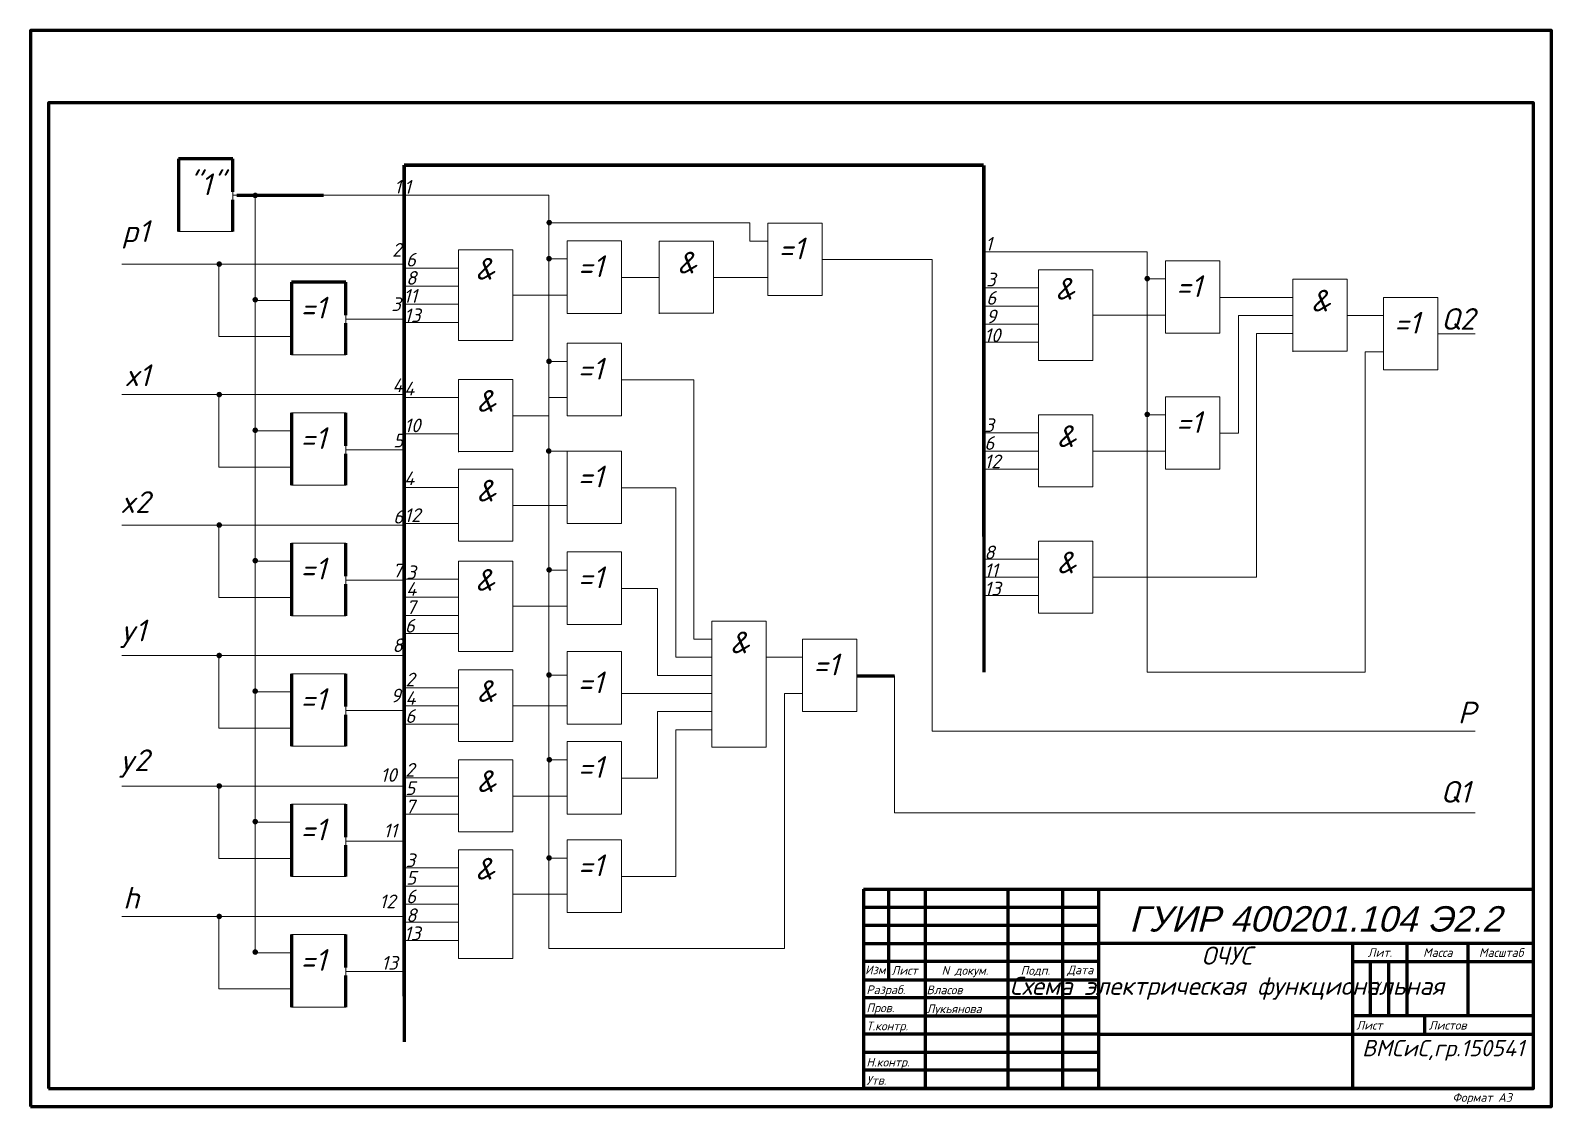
# Model space of a CAD drawing. Header units: millimetres. Extents: x -1147 to 900, y -260 to 949.
# Drawn here: x -677.5 to -257.5, y -260.2 to 36.8 of the extents above; entities that cross this region are included whole.
import ezdxf
from ezdxf.enums import TextEntityAlignment as Align

# ---------------------------------------------------------------- set-up
doc = ezdxf.new("R2010")
doc.units = ezdxf.units.MM
doc.header["$LTSCALE"] = 0.5
doc.layers.get('0').update_dxf_attribs({"lineweight": 60})
doc.styles.get("Standard").update_dxf_attribs({"font": 'isocpeui.ttf', "width": 0.9})
doc.styles.add('чер', font='isocpeur.ttf', dxfattribs={"oblique": 15})

msp = doc.modelspace()

# ---------------------------------------------------------------- hatches: boundary and pattern name
at = {"lineweight": 20, "transparency": 33554551}
h = msp.add_hatch(color=0, dxfattribs=at)
edge = h.paths.add_edge_path()
edge.add_arc((-615.48, -8.76), 0.773, 0, 360)
h = msp.add_hatch(color=0, dxfattribs=at)
edge = h.paths.add_edge_path()
edge.add_arc((-534.31, -16.25), 0.773, 0, 360)
h = msp.add_hatch(color=0, dxfattribs=at)
edge = h.paths.add_edge_path()
edge.add_arc((-625.42, -27.71), 0.773, 0, 360)
h = msp.add_hatch(color=0, dxfattribs=at)
edge = h.paths.add_edge_path()
edge.add_arc((-534.36, -26.21), 0.773, 0, 360)
h = msp.add_hatch(color=0, dxfattribs=at)
edge = h.paths.add_edge_path()
edge.add_arc((-369.19, -31.71), 0.773, 0, 360)
h = msp.add_hatch(color=0, dxfattribs=at)
edge = h.paths.add_edge_path()
edge.add_arc((-615.48, -37.55), 0.773, 0, 360)
h = msp.add_hatch(color=0, dxfattribs=at)
edge = h.paths.add_edge_path()
edge.add_arc((-534.37, -54.55), 0.773, 0, 360)
h = msp.add_hatch(color=0, dxfattribs=at)
edge = h.paths.add_edge_path()
edge.add_arc((-625.42, -63.72), 0.773, 0, 360)
h = msp.add_hatch(color=0, dxfattribs=at)
edge = h.paths.add_edge_path()
edge.add_arc((-369.19, -69.21), 0.773, 0, 360)
h = msp.add_hatch(color=0, dxfattribs=at)
edge = h.paths.add_edge_path()
edge.add_arc((-615.48, -73.56), 0.773, 0, 360)
h = msp.add_hatch(color=0, dxfattribs=at)
edge = h.paths.add_edge_path()
edge.add_arc((-534.43, -79.3), 0.773, 0, 360)
h = msp.add_hatch(color=0, dxfattribs=at)
edge = h.paths.add_edge_path()
edge.add_arc((-625.42, -99.73), 0.773, 0, 360)
h = msp.add_hatch(color=0, dxfattribs=at)
edge = h.paths.add_edge_path()
edge.add_arc((-615.48, -109.56), 0.773, 0, 360)
h = msp.add_hatch(color=0, dxfattribs=at)
edge = h.paths.add_edge_path()
edge.add_arc((-534.33, -112.1), 0.773, 0, 360)
h = msp.add_hatch(color=0, dxfattribs=at)
edge = h.paths.add_edge_path()
edge.add_arc((-625.42, -135.73), 0.773, 0, 360)
h = msp.add_hatch(color=0, dxfattribs=at)
edge = h.paths.add_edge_path()
edge.add_arc((-534.36, -141.11), 0.773, 0, 360)
h = msp.add_hatch(color=0, dxfattribs=at)
edge = h.paths.add_edge_path()
edge.add_arc((-615.48, -145.57), 0.773, 0, 360)
h = msp.add_hatch(color=0, dxfattribs=at)
edge = h.paths.add_edge_path()
edge.add_arc((-534.28, -164.5), 0.773, 0, 360)
h = msp.add_hatch(color=0, dxfattribs=at)
edge = h.paths.add_edge_path()
edge.add_arc((-625.42, -171.74), 0.773, 0, 360)
h = msp.add_hatch(color=0, dxfattribs=at)
edge = h.paths.add_edge_path()
edge.add_arc((-615.48, -181.58), 0.773, 0, 360)
h = msp.add_hatch(color=0, dxfattribs=at)
edge = h.paths.add_edge_path()
edge.add_arc((-534.34, -191.6), 0.773, 0, 360)
h = msp.add_hatch(color=0, dxfattribs=at)
edge = h.paths.add_edge_path()
edge.add_arc((-625.42, -207.75), 0.773, 0, 360)
h = msp.add_hatch(color=0, dxfattribs=at)
edge = h.paths.add_edge_path()
edge.add_arc((-615.48, -217.58), 0.773, 0, 360)

# ---------------------------------------------------------------- linework, layer by layer
at = {"color": 0, "transparency": 33554551}
for p, q in [((-621.62, 1.31), (-636.62, 1.31)), ((-636.62, 1.31), (-636.62, -8.69)), ((-621.62, -7.78), (-621.62, 1.31)), ((-636.62, -8.69), (-636.62, -18.69)), ((-621.62, -18.69), (-621.62, -10.01)), ((-620.53, -8.69), (-596.62, -8.69)), ((-590.49, -32.72), (-605.49, -32.72)), ((-605.49, -32.72), (-605.49, -42.72)), ((-590.49, -41.82), (-590.49, -32.72)), ((-605.49, -42.72), (-605.49, -52.72)), ((-590.49, -52.72), (-590.49, -44.05)), ((-605.49, -68.73), (-605.49, -78.73)), ((-590.49, -77.83), (-590.49, -68.73)), ((-605.49, -78.73), (-605.49, -88.73)), ((-590.49, -88.73), (-590.49, -80.05)), ((-605.49, -104.74), (-605.49, -114.74)), ((-590.49, -113.83), (-590.49, -104.74)), ((-605.49, -114.74), (-605.49, -124.74)), ((-590.49, -124.74), (-590.49, -116.06)), ((-605.49, -140.75), (-605.49, -150.75)), ((-590.49, -149.84), (-590.49, -140.75)), ((-449.38, -141.31), (-439, -141.31)), ((-605.49, -150.75), (-605.49, -160.75)), ((-590.49, -160.75), (-590.49, -152.07)), ((-605.49, -176.75), (-605.49, -186.75)), ((-590.49, -185.85), (-590.49, -176.75)), ((-605.49, -186.75), (-605.49, -196.75)), ((-590.49, -196.75), (-590.49, -188.08)), ((-605.49, -212.76), (-605.49, -222.76)), ((-590.49, -221.85), (-590.49, -212.76)), ((-605.49, -222.76), (-605.49, -232.76)), ((-590.49, -232.76), (-590.49, -224.08))]:
    msp.add_line(p, q, dxfattribs=at)
at = {"color": 0, "lineweight": 70}
for p, q in [((-574.38, -24.64), (-574.38, -0.43)), ((-574.38, -0.43), (-414.38, -0.43)), ((-414.27, -0.47), (-414.27, -102.85)), ((-574.38, -24.64), (-574.38, -229.76))]:
    msp.add_line(p, q, dxfattribs=at)
at = {"color": 0, "linetype": 'ByBlock', "lineweight": 20, "transparency": 33554551}
for p, q in [((-621.62, -7.78), (-621.62, -10.01)), ((-620.53, -8.69), (-621.62, -8.69)), ((-615.49, -24.69), (-615.49, -8.69)), ((-596.62, -8.69), (-574.38, -8.69)), ((-574.38, -8.69), (-534.38, -8.69)), ((-534.38, -8.69), (-534.38, -206.54)), ((-534.34, -16.3), (-478.95, -16.3)), ((-478.95, -16.3), (-478.95, -21.39)), ((-473.95, -16.39), (-473.95, -31.39)), ((-621.62, -18.69), (-636.62, -18.69)), ((-615.49, -24.69), (-615.49, -27.72)), ((-559.34, -23.8), (-559.38, -28.8)), ((-559.34, -23.8), (-559.34, -48.8)), ((-544.34, -23.8), (-559.34, -23.8)), ((-544.34, -48.8), (-544.34, -23.8)), ((-544.34, -23.8), (-544.34, -36.3)), ((-529.34, -21.3), (-529.34, -36.3)), ((-503.95, -21.39), (-503.95, -26.39)), ((-414.22, -34.3), (-414.22, -24.3)), ((-414.22, -24.3), (-369.17, -24.3)), ((-369.17, -24.3), (-369.17, -31.8)), ((-607.35, -27.72), (-652.35, -27.72)), ((-625.49, -47.72), (-625.49, -27.72)), ((-615.49, -37.72), (-615.49, -27.72)), ((-607.35, -27.72), (-574.38, -27.72)), ((-559.38, -28.8), (-574.38, -28.8)), ((-559.38, -28.8), (-559.36, -33.8)), ((-559.34, -28.8), (-559.34, -33.8)), ((-503.95, -26.39), (-503.95, -31.39)), ((-448.57, -26.48), (-438.57, -26.48)), ((-428.57, -26.48), (-438.57, -26.48)), ((-428.57, -156.6), (-428.57, -26.48)), ((-399.17, -29.3), (-399.22, -34.3)), ((-399.17, -29.3), (-399.17, -54.3)), ((-384.17, -29.3), (-399.17, -29.3)), ((-384.17, -54.3), (-384.17, -29.3)), ((-384.17, -29.3), (-384.17, -41.8)), ((-364.17, -26.8), (-364.17, -41.8)), ((-605.49, -32.72), (-605.49, -37.72)), ((-503.95, -31.39), (-503.95, -41.39)), ((-483.95, -31.39), (-488.95, -31.39)), ((-483.95, -31.39), (-478.95, -31.39)), ((-483.95, -31.39), (-478.95, -31.39)), ((-473.95, -31.39), (-478.95, -31.39)), ((-369.17, -31.8), (-369.17, -89.3)), ((-328.98, -31.89), (-328.98, -36.89)), ((-328.98, -31.89), (-328.98, -36.89)), ((-610.49, -37.72), (-615.49, -37.72)), ((-615.49, -37.72), (-615.49, -47.72)), ((-605.49, -37.72), (-610.49, -37.72)), ((-605.49, -37.72), (-605.49, -47.72)), ((-559.36, -33.8), (-574.36, -33.8)), ((-559.36, -33.8), (-559.36, -38.8)), ((-559.34, -33.8), (-559.34, -38.8)), ((-544.34, -36.3), (-539.34, -36.3)), ((-534.34, -36.3), (-539.34, -36.3)), ((-529.34, -36.3), (-534.34, -36.3)), ((-503.95, -41.39), (-503.95, -36.39)), ((-399.22, -34.3), (-414.22, -34.3)), ((-399.22, -34.3), (-399.19, -39.3)), ((-399.17, -34.3), (-399.17, -39.3)), ((-343.98, -36.89), (-338.98, -36.89)), ((-338.98, -36.89), (-333.98, -36.89)), ((-328.98, -36.89), (-333.98, -36.89)), ((-328.98, -36.89), (-328.98, -41.89)), ((-328.98, -36.89), (-328.98, -46.89)), ((-303.98, -36.89), (-303.98, -51.89)), ((-590.49, -41.82), (-590.49, -44.05)), ((-559.36, -38.8), (-574.36, -38.8)), ((-559.36, -38.8), (-559.36, -43.8)), ((-559.34, -38.8), (-559.34, -43.8)), ((-399.19, -39.3), (-414.19, -39.3)), ((-399.19, -39.3), (-399.19, -44.3)), ((-399.17, -39.3), (-399.17, -44.3)), ((-384.17, -41.8), (-379.17, -41.8)), ((-379.17, -41.8), (-374.17, -41.8)), ((-369.17, -41.8), (-374.17, -41.8)), ((-364.17, -41.8), (-369.17, -41.8)), ((-333.98, -41.89), (-343.98, -41.89)), ((-343.98, -41.89), (-343.98, -46.89)), ((-328.98, -41.89), (-333.98, -41.89)), ((-328.98, -41.89), (-328.98, -51.89)), ((-328.98, -46.89), (-328.98, -41.89)), ((-308.98, -41.89), (-313.98, -41.89)), ((-308.98, -41.89), (-303.98, -41.89)), ((-589.38, -42.93), (-590.49, -42.93)), ((-589.38, -42.93), (-574.38, -42.93)), ((-559.36, -43.8), (-574.36, -43.8)), ((-399.19, -44.3), (-414.19, -44.3)), ((-399.19, -44.3), (-399.19, -49.3)), ((-399.17, -44.3), (-399.17, -49.3)), ((-610.49, -47.72), (-625.49, -47.72)), ((-615.49, -63.73), (-615.49, -47.72)), ((-605.49, -47.72), (-610.49, -47.72)), ((-559.34, -48.8), (-544.34, -48.8)), ((-529.38, -49.57), (-529.38, -64.57)), ((-399.19, -49.3), (-414.19, -49.3)), ((-343.98, -46.89), (-343.98, -74.39)), ((-333.98, -46.89), (-338.98, -46.89)), ((-338.98, -46.89), (-338.98, -114.15)), ((-328.98, -46.89), (-333.98, -46.89)), ((-328.98, -51.89), (-328.98, -46.89)), ((-590.49, -52.72), (-605.49, -52.72)), ((-399.17, -54.3), (-384.17, -54.3)), ((-303.98, -51.89), (-308.98, -51.89)), ((-308.98, -51.89), (-308.98, -89.3)), ((-559.38, -59.57), (-559.38, -64.57)), ((-494.38, -59.66), (-514.38, -59.66)), ((-494.38, -131.22), (-494.38, -59.66)), ((-607.35, -63.73), (-652.35, -63.73)), ((-625.49, -83.73), (-625.49, -63.73)), ((-615.49, -73.73), (-615.49, -63.73)), ((-607.35, -63.73), (-574.38, -63.73)), ((-559.38, -64.57), (-574.38, -64.57)), ((-559.38, -64.57), (-559.38, -69.57)), ((-529.38, -64.57), (-534.38, -64.57)), ((-364.17, -64.3), (-364.17, -79.3)), ((-605.49, -68.73), (-605.49, -73.73)), ((-605.49, -68.73), (-590.49, -68.73)), ((-559.38, -69.57), (-559.38, -79.57)), ((-544.38, -69.57), (-539.38, -69.57)), ((-544.38, -69.57), (-539.38, -69.57)), ((-534.38, -69.57), (-539.38, -69.57)), ((-610.49, -73.73), (-615.49, -73.73)), ((-615.49, -73.73), (-615.49, -83.73)), ((-605.49, -73.73), (-610.49, -73.73)), ((-605.49, -73.73), (-605.49, -83.73)), ((-559.38, -74.57), (-574.38, -74.57)), ((-559.38, -79.57), (-559.38, -74.57)), ((-414.17, -74.3), (-414.27, -74.3)), ((-399.17, -74.3), (-414.17, -74.3)), ((-414.17, -74.3), (-414.17, -74.3)), ((-590.49, -77.83), (-590.49, -80.05)), ((-589.38, -78.94), (-590.49, -78.94)), ((-589.38, -78.94), (-574.38, -78.94)), ((-529.38, -79.33), (-529.38, -94.33)), ((-414.17, -79.3), (-414.27, -79.3)), ((-409.09, -79.3), (-414.17, -79.3)), ((-399.17, -79.3), (-409.09, -79.3)), ((-399.17, -79.3), (-399.17, -84.3)), ((-384.17, -79.3), (-379.17, -79.3)), ((-374.17, -79.3), (-379.17, -79.3)), ((-369.17, -79.3), (-374.17, -79.3)), ((-364.17, -79.3), (-369.17, -79.3)), ((-610.49, -83.73), (-625.49, -83.73)), ((-615.49, -99.74), (-615.49, -83.73)), ((-605.49, -83.73), (-610.49, -83.73)), ((-559.38, -84.33), (-559.38, -89.33)), ((-414.17, -84.3), (-414.27, -84.3)), ((-409.09, -84.3), (-414.17, -84.3)), ((-399.17, -84.3), (-409.09, -84.3)), ((-590.49, -88.73), (-605.49, -88.73)), ((-559.38, -89.33), (-574.38, -89.33)), ((-559.38, -89.33), (-559.38, -94.33)), ((-499.38, -89.43), (-514.38, -89.43)), ((-499.38, -136.22), (-499.38, -89.43)), ((-369.17, -89.3), (-369.17, -140.37)), ((-308.98, -89.3), (-308.98, -140.37)), ((-559.38, -94.33), (-559.38, -104.19)), ((-544.38, -94.33), (-539.38, -94.33)), ((-544.38, -94.33), (-539.38, -94.33)), ((-534.38, -94.33), (-539.38, -94.33)), ((-529.38, -94.33), (-534.38, -94.33)), ((-607.35, -99.74), (-652.35, -99.74)), ((-625.49, -119.74), (-625.49, -99.74)), ((-615.49, -109.74), (-615.49, -99.74)), ((-607.35, -99.74), (-574.38, -99.74)), ((-559.38, -99.33), (-574.38, -99.33)), ((-559.38, -104.19), (-559.38, -99.33)), ((-605.49, -104.74), (-605.49, -109.74)), ((-605.49, -104.74), (-590.49, -104.74)), ((-529.34, -107.16), (-529.34, -122.16)), ((-399.17, -109.15), (-414.17, -109.15)), ((-610.49, -109.74), (-615.49, -109.74)), ((-615.49, -109.74), (-615.49, -119.74)), ((-605.49, -109.74), (-610.49, -109.74)), ((-605.49, -109.74), (-605.49, -119.74)), ((-559.34, -109.66), (-559.38, -114.66)), ((-559.34, -109.66), (-559.34, -134.66)), ((-544.34, -109.66), (-559.34, -109.66)), ((-544.34, -134.66), (-544.34, -109.66)), ((-544.34, -109.66), (-544.34, -122.16)), ((-590.49, -113.83), (-590.49, -116.06)), ((-589.38, -114.95), (-590.49, -114.95)), ((-589.38, -114.95), (-574.38, -114.95)), ((-559.38, -114.66), (-574.38, -114.66)), ((-559.38, -114.66), (-559.36, -119.66)), ((-559.34, -114.66), (-559.34, -119.66)), ((-504.38, -117.25), (-514.34, -117.25)), ((-504.38, -141.22), (-504.38, -117.25)), ((-409.09, -114.15), (-414.17, -114.15)), ((-399.17, -114.15), (-409.09, -114.15)), ((-399.17, -114.15), (-399.17, -119.15)), ((-384.17, -114.15), (-379.17, -114.15)), ((-374.17, -114.15), (-379.17, -114.15)), ((-338.98, -114.15), (-374.17, -114.15)), ((-610.49, -119.74), (-625.49, -119.74)), ((-615.49, -135.75), (-615.49, -119.74)), ((-605.49, -119.74), (-610.49, -119.74)), ((-559.36, -119.66), (-574.36, -119.66)), ((-559.36, -119.66), (-559.36, -124.66)), ((-559.34, -119.66), (-559.34, -124.66)), ((-409.09, -119.15), (-414.17, -119.15)), ((-399.17, -119.15), (-409.09, -119.15)), ((-590.49, -124.74), (-605.49, -124.74)), ((-559.36, -124.66), (-574.36, -124.66)), ((-559.36, -124.66), (-559.36, -129.66)), ((-559.34, -124.66), (-559.34, -129.66)), ((-544.34, -122.16), (-539.34, -122.16)), ((-544.34, -122.16), (-539.34, -122.16)), ((-534.34, -122.16), (-539.34, -122.16)), ((-529.34, -122.16), (-534.34, -122.16)), ((-559.36, -129.66), (-574.36, -129.66)), ((-489.38, -126.22), (-489.38, -131.22)), ((-489.38, -126.22), (-489.38, -146.07)), ((-489.38, -126.22), (-474.38, -126.22)), ((-489.38, -126.22), (-489.38, -131.22)), ((-474.38, -126.22), (-474.38, -146.07)), ((-489.38, -131.22), (-494.38, -131.22)), ((-489.38, -131.22), (-489.38, -136.22)), ((-489.38, -131.22), (-489.38, -136.22)), ((-464.38, -131.22), (-464.38, -146.22)), ((-607.35, -135.75), (-652.35, -135.75)), ((-625.49, -155.75), (-625.49, -135.75)), ((-615.49, -145.75), (-615.49, -135.75)), ((-607.35, -135.75), (-574.38, -135.75)), ((-559.34, -134.66), (-544.34, -134.66)), ((-529.34, -134.66), (-529.34, -149.66)), ((-494.38, -136.22), (-499.38, -136.22)), ((-489.38, -136.22), (-494.38, -136.22)), ((-489.38, -136.22), (-489.38, -141.22)), ((-469.38, -136.22), (-474.38, -136.22)), ((-605.49, -140.75), (-605.49, -145.75)), ((-605.49, -140.75), (-590.49, -140.75)), ((-494.38, -141.22), (-504.38, -141.22)), ((-489.38, -141.22), (-494.38, -141.22)), ((-489.38, -141.22), (-489.38, -146.22)), ((-489.38, -141.22), (-489.38, -146.22)), ((-439, -141.31), (-439, -179.19)), ((-308.98, -140.37), (-369.17, -140.37)), ((-610.49, -145.75), (-615.49, -145.75)), ((-615.49, -145.75), (-615.49, -155.75)), ((-605.49, -145.75), (-610.49, -145.75)), ((-605.49, -145.75), (-605.49, -155.75)), ((-559.34, -144.66), (-574.38, -144.66)), ((-559.34, -149.66), (-559.34, -144.66)), ((-494.38, -146.22), (-514.38, -146.22)), ((-489.38, -146.22), (-494.38, -146.22)), ((-489.38, -146.07), (-489.38, -161.07)), ((-489.38, -146.22), (-489.38, -151.22)), ((-474.38, -161.07), (-474.38, -146.07)), ((-464.38, -146.22), (-469.38, -146.22)), ((-469.38, -146.22), (-469.38, -186.22)), ((-590.49, -149.84), (-590.49, -152.07)), ((-589.38, -150.95), (-590.49, -150.95)), ((-589.38, -150.95), (-574.38, -150.95)), ((-569.26, -149.66), (-574.34, -149.66)), ((-559.34, -149.66), (-569.26, -149.66)), ((-559.34, -149.66), (-559.34, -154.66)), ((-544.34, -149.66), (-539.34, -149.66)), ((-544.34, -149.66), (-539.34, -149.66)), ((-534.34, -149.66), (-539.34, -149.66)), ((-529.34, -149.66), (-534.34, -149.66)), ((-569.26, -154.66), (-574.34, -154.66)), ((-559.34, -154.66), (-569.26, -154.66)), ((-499.38, -151.22), (-504.38, -151.22)), ((-504.38, -151.22), (-504.38, -169.6)), ((-494.38, -151.22), (-499.38, -151.22)), ((-489.38, -151.22), (-494.38, -151.22)), ((-489.38, -151.22), (-489.38, -156.22)), ((-610.49, -155.75), (-625.49, -155.75)), ((-615.49, -171.75), (-615.49, -155.75)), ((-605.49, -155.75), (-610.49, -155.75)), ((-529.34, -159.51), (-529.34, -174.51)), ((-494.38, -156.22), (-499.38, -156.22)), ((-499.38, -156.22), (-499.38, -196.73)), ((-489.38, -156.22), (-494.38, -156.22)), ((-428.57, -156.6), (-278.6, -156.6)), ((-590.49, -160.75), (-605.49, -160.75)), ((-489.38, -161.07), (-474.38, -161.07)), ((-607.35, -171.75), (-652.35, -171.75)), ((-625.49, -191.75), (-625.49, -171.75)), ((-615.49, -181.75), (-615.49, -171.75)), ((-607.35, -171.75), (-574.38, -171.75)), ((-559.34, -169.51), (-574.34, -169.51)), ((-504.38, -169.6), (-514.34, -169.6)), ((-569.26, -174.51), (-574.34, -174.51)), ((-559.34, -174.51), (-569.26, -174.51)), ((-559.34, -174.51), (-559.34, -179.51)), ((-544.34, -174.51), (-539.34, -174.51)), ((-544.34, -174.51), (-539.34, -174.51)), ((-534.34, -174.51), (-539.34, -174.51)), ((-529.34, -174.51), (-534.34, -174.51)), ((-605.49, -176.75), (-605.49, -181.75)), ((-605.49, -176.75), (-590.49, -176.75)), ((-569.26, -179.51), (-574.34, -179.51)), ((-559.34, -179.51), (-569.26, -179.51)), ((-439, -179.19), (-429, -179.19)), ((-429, -179.19), (-278.6, -179.19)), ((-610.49, -181.75), (-615.49, -181.75)), ((-615.49, -181.75), (-615.49, -191.75)), ((-605.49, -181.75), (-610.49, -181.75)), ((-605.49, -181.75), (-605.49, -191.75)), ((-590.49, -185.85), (-590.49, -188.08)), ((-589.38, -186.96), (-590.49, -186.96)), ((-589.38, -186.96), (-574.38, -186.96)), ((-529.34, -186.64), (-529.34, -201.64)), ((-469.38, -186.22), (-469.38, -216.64)), ((-610.49, -191.75), (-625.49, -191.75)), ((-615.49, -207.76), (-615.49, -191.75)), ((-605.49, -191.75), (-610.49, -191.75)), ((-559.34, -189.36), (-559.38, -194.36)), ((-559.34, -189.36), (-559.34, -214.36)), ((-544.34, -189.36), (-559.34, -189.36)), ((-544.34, -214.36), (-544.34, -189.36)), ((-544.34, -189.36), (-544.34, -201.86)), ((-590.49, -196.75), (-605.49, -196.75)), ((-559.38, -194.36), (-574.38, -194.36)), ((-559.38, -194.36), (-559.36, -199.36)), ((-559.34, -194.36), (-559.34, -199.36)), ((-499.38, -196.73), (-514.34, -196.73)), ((-559.36, -199.36), (-574.36, -199.36)), ((-559.36, -199.36), (-559.36, -204.36)), ((-559.34, -199.36), (-559.34, -204.36)), ((-559.36, -204.36), (-574.36, -204.36)), ((-559.36, -204.36), (-559.36, -209.36)), ((-559.34, -204.36), (-559.34, -209.36)), ((-544.34, -201.64), (-539.34, -201.64)), ((-534.34, -201.64), (-539.34, -201.64)), ((-529.34, -201.64), (-534.34, -201.64)), ((-607.35, -207.76), (-652.35, -207.76)), ((-625.49, -227.76), (-625.49, -207.76)), ((-615.49, -217.76), (-615.49, -207.76)), ((-607.35, -207.76), (-574.38, -207.76)), ((-559.36, -209.36), (-574.36, -209.36)), ((-534.38, -206.54), (-534.38, -216.64)), ((-605.49, -212.76), (-605.49, -217.76)), ((-605.49, -212.76), (-590.49, -212.76)), ((-610.49, -217.76), (-615.49, -217.76)), ((-605.49, -217.76), (-610.49, -217.76)), ((-605.49, -217.76), (-605.49, -227.76)), ((-559.34, -214.36), (-574.38, -214.36)), ((-559.34, -214.36), (-559.34, -219.36)), ((-544.34, -214.36), (-544.34, -219.36)), ((-529.34, -216.64), (-534.38, -216.64)), ((-469.38, -216.64), (-529.34, -216.64)), ((-590.49, -221.85), (-590.49, -224.08)), ((-544.34, -219.36), (-559.34, -219.36)), ((-589.38, -222.97), (-590.49, -222.97)), ((-589.38, -222.97), (-574.38, -222.97)), ((-610.49, -227.76), (-625.49, -227.76)), ((-605.49, -227.76), (-610.49, -227.76)), ((-590.49, -232.76), (-605.49, -232.76))]:
    msp.add_line(p, q, dxfattribs=at)
at = {"color": 0, "lineweight": 20, "transparency": 33554551}
for p, q in [((-478.95, -21.39), (-473.95, -21.39)), ((-458.95, -26.48), (-448.57, -26.48)), ((-369.17, -31.8), (-364.17, -31.8)), ((-349.17, -36.89), (-343.98, -36.89)), ((-308.98, -41.89), (-303.98, -41.89)), ((-288.98, -46.98), (-278.6, -46.98)), ((-534.38, -54.57), (-529.38, -54.57)), ((-369.17, -69.3), (-364.17, -69.3)), ((-349.17, -74.39), (-343.98, -74.39)), ((-534.38, -79.33), (-529.38, -79.33)), ((-534.34, -112.16), (-529.34, -112.16)), ((-469.38, -136.22), (-464.38, -136.22)), ((-534.38, -141.13), (-529.38, -141.13)), ((-534.34, -164.51), (-529.34, -164.51)), ((-534.34, -191.64), (-529.34, -191.64))]:
    msp.add_line(p, q, dxfattribs=at)
at = {"color": 0, "lineweight": 20}
for p, q in [((-534.34, -26.3), (-529.34, -26.3)), ((-514.34, -31.39), (-503.95, -31.39))]:
    msp.add_line(p, q, dxfattribs=at)
at = {"color": 0, "linetype": 'ByBlock', "lineweight": 60, "transparency": 33554551}
for p, q in [((-414.27, -102.85), (-414.27, -140.37)), ((-447.55, -200.22), (-262.55, -200.22)), ((-447.55, -200.22), (-447.55, -255.22)), ((-440.55, -225.22), (-440.55, -200.22)), ((-430.55, -200.22), (-430.55, -255.22)), ((-407.55, -255.22), (-407.55, -200.22)), ((-392.55, -200.22), (-392.55, -255.22)), ((-382.55, -255.22), (-382.55, -200.22)), ((-447.55, -205.22), (-382.55, -205.22)), ((-382.55, -210.22), (-447.55, -210.22)), ((-447.55, -215.22), (-382.55, -215.22)), ((-262.55, -215.22), (-382.55, -215.22)), ((-312.55, -215.22), (-312.55, -255.22)), ((-297.55, -215.22), (-297.55, -235.22)), ((-280.55, -235.22), (-280.55, -215.22)), ((-382.55, -220.22), (-447.55, -220.22)), ((-312.55, -220.22), (-262.55, -220.22)), ((-307.55, -235.22), (-307.55, -220.22)), ((-302.55, -220.22), (-302.55, -235.22)), ((-447.55, -225.22), (-382.55, -225.22)), ((-382.55, -230.22), (-447.55, -230.22)), ((-447.55, -235.22), (-382.55, -235.22)), ((-262.55, -235.22), (-312.55, -235.22)), ((-292.55, -240.22), (-292.55, -235.22)), ((-382.55, -240.22), (-447.55, -240.22)), ((-382.55, -240.22), (-262.55, -240.22)), ((-447.55, -245.22), (-382.55, -245.22)), ((-382.55, -250.22), (-447.55, -250.22)), ((-262.55, -255.22), (-447.55, -255.22))]:
    msp.add_line(p, q, dxfattribs=at)
at = {"color": 0, "lineweight": 60}
msp.add_line((-574.38, -229.76), (-574.38, -242.4), dxfattribs=at)
at = {"color": 0, "linetype": 'ByBlock', "lineweight": 60, "transparency": 33554551}
for points in [[(-677.55, -260.22), (-257.55, -260.22), (-257.55, 36.78), (-677.55, 36.78)], [(-672.55, -255.22), (-262.55, -255.22), (-262.55, 16.78), (-672.55, 16.78)]]:
    msp.add_lwpolyline(points, close=True, dxfattribs=at)
at = {"color": 0, "lineweight": 20, "transparency": 33554551}
for points in [[(-473.95, -36.39), (-458.95, -36.39), (-458.95, -16.39), (-473.95, -16.39)], [(-364.17, -46.8), (-349.17, -46.8), (-349.17, -26.8), (-364.17, -26.8)], [(-303.98, -56.89), (-288.98, -56.89), (-288.98, -36.89), (-303.98, -36.89)], [(-529.38, -69.57), (-514.38, -69.57), (-514.38, -49.57), (-529.38, -49.57)], [(-364.17, -84.3), (-349.17, -84.3), (-349.17, -64.3), (-364.17, -64.3)], [(-529.38, -99.33), (-514.38, -99.33), (-514.38, -79.33), (-529.38, -79.33)], [(-529.34, -127.16), (-514.34, -127.16), (-514.34, -107.16), (-529.34, -107.16)], [(-464.38, -151.22), (-449.38, -151.22), (-449.38, -131.22), (-464.38, -131.22)], [(-529.34, -154.66), (-514.34, -154.66), (-514.34, -134.66), (-529.34, -134.66)], [(-529.34, -179.51), (-514.34, -179.51), (-514.34, -159.51), (-529.34, -159.51)], [(-529.34, -206.64), (-514.34, -206.64), (-514.34, -186.64), (-529.34, -186.64)]]:
    msp.add_lwpolyline(points, close=True, dxfattribs=at)
at = {"color": 0, "lineweight": 20}
msp.add_lwpolyline([(-529.34, -41.3), (-514.34, -41.3), (-514.34, -21.3), (-529.34, -21.3)], close=True, dxfattribs=at)
at = {"color": 0, "linetype": 'ByBlock', "lineweight": 20, "transparency": 33554551}
for points in [[(-503.95, -41.24), (-488.95, -41.24), (-488.95, -21.39), (-503.95, -21.39)], [(-328.98, -51.74), (-313.98, -51.74), (-313.98, -31.89), (-328.98, -31.89)], [(-559.38, -79.42), (-544.38, -79.42), (-544.38, -59.57), (-559.38, -59.57)], [(-399.17, -89.15), (-384.17, -89.15), (-384.17, -69.3), (-399.17, -69.3)], [(-559.38, -104.19), (-544.38, -104.19), (-544.38, -84.33), (-559.38, -84.33)], [(-399.17, -124.01), (-384.17, -124.01), (-384.17, -104.15), (-399.17, -104.15)], [(-559.34, -159.51), (-544.34, -159.51), (-544.34, -139.66), (-559.34, -139.66)], [(-559.34, -184.36), (-544.34, -184.36), (-544.34, -164.51), (-559.34, -164.51)]]:
    msp.add_lwpolyline(points, close=True, dxfattribs=at)

# ---------------------------------------------------------------- texts
at = {"color": 0, "transparency": 33554551}
for s, height, p in [('"1"', 6, (-633.97, -8.69)), ('=1', 6, (-602.99, -42.72)), ('=1', 6, (-602.99, -78.73)), ('x2', 6, (-652.74, -96.38)), ('=1', 6, (-602.99, -114.74)), ('y1', 6, (-652.74, -131.83)), ('=1', 6, (-461.42, -141.22)), ('=1', 6, (-602.99, -150.75)), ('y2', 6, (-653, -167.64)), ('=1', 6, (-602.99, -186.75)), ('h', 6, (-651.96, -205.6)), ('=1', 6, (-602.99, -222.76)), ('13', 3.767, (-580.65, -222.44))]:
    msp.add_text(s, height=height, dxfattribs=at).set_placement(p)
at = {"color": 0}
for s, height, p in [('1', 3.77, (-577.12, -8.25)), ('p1', 6, (-652.22, -21.62)), ('2', 3.77, (-577.69, -25.66)), ('3', 3.77, (-577.91, -40.66)), ('x1', 6, (-651.61, -61.39)), ('4', 3.77, (-577.6, -63.03)), ('5', 3.77, (-577.38, -78.29)), ('6', 3.77, (-577.38, -99.31)), ('7', 3.77, (-577.59, -114.19)), ('8', 3.77, (-577.59, -134.79)), ('9', 3.77, (-578.05, -148.66, -53.95)), ('10', 3.767, (-580.9, -170.59)), ('11', 3.767, (-580.07, -185.92)), ('12', 3.767, (-581.2, -205.48, -75.52))]:
    msp.add_text(s, height=height, dxfattribs=at).set_placement(p)
at = {"color": 0, "lineweight": 20, "transparency": 33554551}
for s, height, p in [('1', 3.77, (-574.38, -8.28)), ('=1', 6, (-470.99, -26.39)), ('=1', 6, (-361.21, -36.8)), ('=1', 6, (-301.01, -46.89)), ('Q2', 6, (-288.11, -45.85)), ('=1', 6, (-526.42, -59.57)), ('3', 3.77, (-414.17, -74.05)), ('=1', 6, (-361.21, -74.3)), ('6', 3.77, (-414.17, -78.98)), ('=1', 6, (-526.42, -89.33)), ('12', 3.767, (-414.17, -84.05)), ('8', 3.77, (-414.17, -109.15)), ('=1', 6, (-526.37, -117.16)), ('11', 3.767, (-414.17, -114.09)), ('13', 3.767, (-414.17, -119.15)), ('6', 3.77, (-574.16, -129.41)), ('2', 3.77, (-574.03, -144.26)), ('=1', 6, (-526.42, -146.13)), ('4', 3.77, (-574.03, -149.35)), ('6', 3.77, (-574.03, -154.33)), ('=1', 6, (-526.37, -169.51)), ('5', 3.77, (-574.05, -174.25)), ('7', 3.77, (-574.05, -179.32)), ('=1', 6, (-526.37, -196.64))]:
    msp.add_text(s, height=height, dxfattribs=at).set_placement(p)
at = {"color": 0, "linetype": 'ByBlock', "lineweight": 20, "transparency": 33554551}
for s, height, p in [('1', 3.77, (-413.9, -24)), ('6', 3.77, (-573.86, -28.37)), ('&', 6, (-498.95, -30.3)), ('&', 6, (-554.72, -32.01)), ('8', 3.77, (-573.81, -33.41)), ('3', 3.77, (-413.69, -33.87)), ('&', 6, (-394.56, -37.52)), ('11', 3.767, (-574.55, -38.37)), ('6', 3.77, (-413.64, -38.92)), ('&', 6, (-323.98, -40.8)), ('13', 3.767, (-574.36, -43.73)), ('9', 3.77, (-413.64, -44.05)), ('10', 3.767, (-414.19, -49.23)), ('4', 3.77, (-574.38, -63.96)), ('&', 6, (-554.38, -68.47)), ('10', 3.767, (-574.33, -74.12)), ('&', 6, (-394.17, -78.21)), ('4', 3.77, (-574.38, -88.72)), ('&', 6, (-554.38, -93.24)), ('12', 3.767, (-574.33, -98.89)), ('&', 6, (-394.17, -113.06)), ('3', 3.77, (-573.78, -114.66)), ('&', 6, (-554.72, -117.87)), ('4', 3.77, (-573.81, -119.27)), ('7', 3.77, (-573.81, -124.32)), ('&', 6, (-484.38, -135.13)), ('&', 6, (-554.34, -148.56)), ('2', 3.77, (-574.07, -169.18)), ('&', 6, (-554.34, -173.42)), ('3', 3.77, (-573.99, -194.14)), ('&', 6, (-554.72, -197.58)), ('5', 3.77, (-573.81, -198.98)), ('6', 3.77, (-573.81, -204.11)), ('8', 3.77, (-573.8, -209.3)), ('13', 3.767, (-574.38, -214.3))]:
    msp.add_text(s, height=height, dxfattribs=at).set_placement(p)
at = {"color": 0, "lineweight": 20}
for s, p in [('=1', (-526.37, -31.3)), ('P', (-283.4, -154.49)), ('Q1', (-288.24, -176.36))]:
    msp.add_text(s, height=6, dxfattribs=at).set_placement(p)
at = {"color": 0, "linetype": 'ByBlock', "transparency": 33554551, "style": 'чер', "oblique": 15}
for s, p in [('Лит.', (-304.96, -218.91)), ('Масса', (-288.96, -218.91)), ('Масштаб', (-271.46, -218.91)), ('N докум.', (-419.52, -223.86)), ('Подп.', (-400.08, -223.86)), ('Дата', (-387.69, -223.71))]:
    msp.add_text(s, height=2.4, dxfattribs=at).set_placement(p, align=Align.CENTER)
for s, p in [('Изм', (-447.11, -223.71)), ('Лист', (-439.82, -223.86)), ('Разраб.', (-446.74, -229.18)), ('У', (-306.35, -228.14)), ('Пров.', (-446.74, -234.18)), ('Т.контр.', (-446.74, -239.18)), ('Листов', (-291.47, -238.98)), ('Н.контр.', (-446.74, -249.18)), ('Утв.', (-446.74, -254.18)), ('Формат А3', (-284.93, -258.91))]:
    msp.add_text(s, height=2.4, dxfattribs=at).set_placement(p)
at = {"color": 0, "linetype": 'ByBlock', "lineweight": -2, "transparency": 33554551, "style": 'чер', "oblique": 15}
for s, p in [('Власов', (-430.14, -229.22)), ('Лукьянова', (-430.14, -234.43))]:
    msp.add_text(s, height=2.4, dxfattribs=at).set_placement(p)
at = {"color": 0, "linetype": 'ByBlock', "lineweight": 60, "transparency": 33554551, "style": 'чер', "oblique": 15}
msp.add_text('Лист', height=2.4, dxfattribs=at).set_placement((-311.47, -238.98))
at = {"color": 0, "linetype": 'ByBlock', "transparency": 33554551, "width": 118.3742, "attachment_point": 1, "style": 'чер'}
for s, insert, char_height in [('\\pxt10;{\\fArial|b0|i0|c204|p34;ГУИР 400201.104 Э2.2}', (-374.14, -204.92), 7), ('\\pxqc,t10;ОЧУС \\PСхема электрическая функциональная', (-406.39, -216.06), 5)]:
    msp.add_mtext(s, dxfattribs=dict(at, insert=insert, char_height=char_height))
at = {"color": 0, "linetype": 'ByBlock', "lineweight": -2, "transparency": 33554551, "insert": (-309.86, -241.84), "char_height": 8, "width": 44.8152, "attachment_point": 1, "style": 'чер'}
msp.add_mtext('\\pxt4;{\\H0.5625x;ВМСиС,гр.150541} ', dxfattribs=at)

doc.saveas('drawing.dxf')
